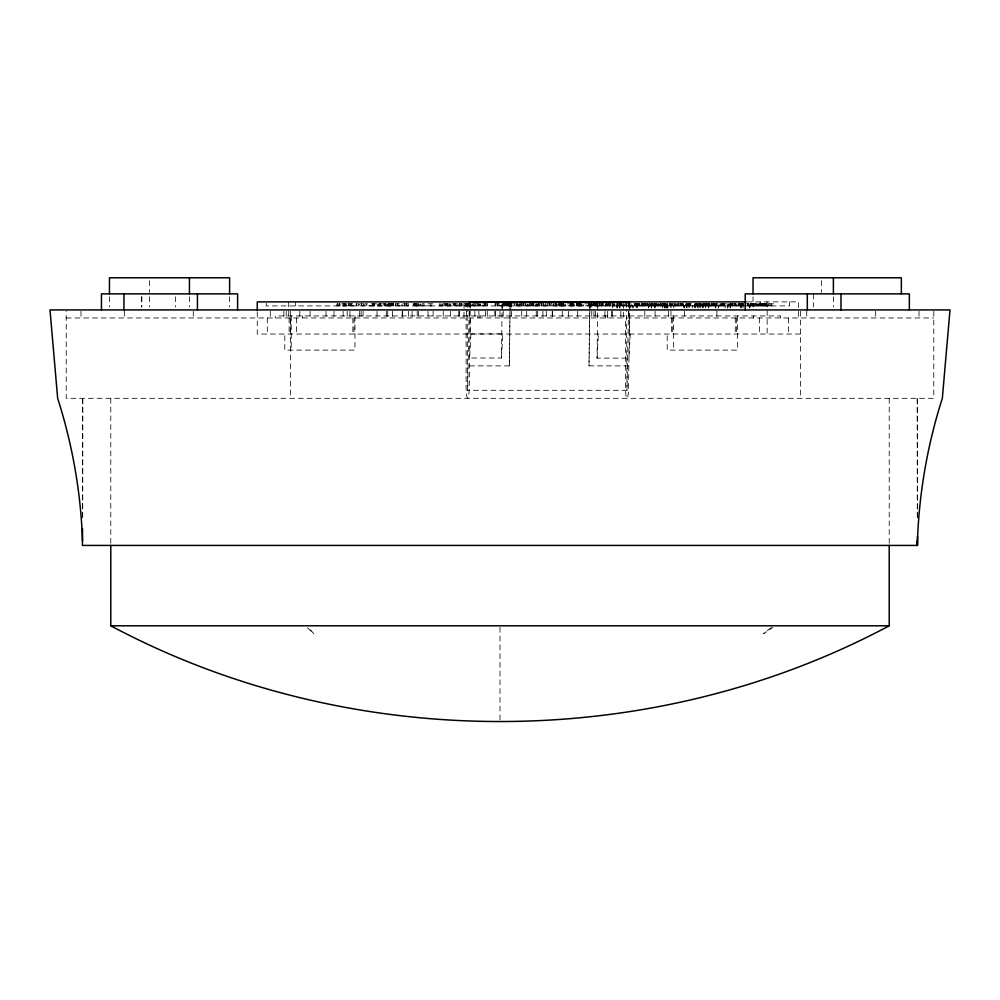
<?xml version="1.0" encoding="UTF-8"?>
<svg xmlns="http://www.w3.org/2000/svg" width="1000" height="1000" viewBox="0 0 1000 1000"><rect width="100%" height="100%" fill="white"/><g stroke="black" fill="none" stroke-linecap="round" stroke-linejoin="round"><path stroke-width="0.75" stroke-dasharray="5 3.75" d="M82.713 517.55L82.863 398.325M467.137 307.3L467.15 303.238M626.475 307.3L626.487 301.887M917.475 517.863L917.575 398.325M469.125 311.4L467.675 390.288L467.137 310M469.175 307.25L469.225 303.337M470.288 301.887L469.25 386.262A12.05 1.575 -90 0 1 467.675 398.325A12.05 1.575 -90 0 1 466.1 386.262L466.1 317.962M470.938 333.913L469.6 358.013L501.463 358.013L502.137 303.45M469.5 365.887L509.338 365.887L510.112 303.45M628.837 365.887L589 365.887L589.8 301.887M630.275 334.038L628.938 358.137L597.062 358.137L597.75 303.412M628.475 311.4L627.013 390.288L467.675 390.288M628.525 307.25L628.587 302.025M509.338 365.887L510.125 303.238M589 365.887L589.8 309.925M501.463 358.013L502.8 333.913L470 333.913M597.062 358.137L598.4 334.038M771.237 627.562L763.375 633.775L772.85 627.388M746.875 301.887L798.612 301.887L798.612 317.962M347.875 303.825L358.525 303.825L358.525 305.825L347.875 305.825L348.038 303.825M744.062 303.825L599.087 303.825L599.087 305.825L773.725 305.825L773.725 303.825L745.125 303.825M420.55 305.825L413.137 305.825L413.137 303.825L420.55 303.825L420.35 305.825M66.213 317.962L933.787 317.962M800.387 334.038L257.262 334.038L257.262 309.925M307.488 627.788L313.762 633.775L309.225 628.075M627.013 390.288L626.475 310M917.138 398.325L917.288 517.55M502.163 303.212L502.163 309.8M470.288 303.212L470.3 309.8M82.425 398.325L82.525 517.863M933.787 311.262L933.787 398.325L66.213 398.325L66.213 311.262M919.013 311.262L919.013 317.962M889.212 398.325L889.212 545.425M875.675 311.262L875.675 317.962M833.388 296.775L833.388 307M821.363 280.712L821.363 292.4M813.363 293.863L813.363 307M806.737 311.262L806.737 317.962M800.387 311.262L800.387 398.325M789.6 301.887L789.6 305.912L266.275 305.912L266.275 301.887M788.575 317.962L788.575 334.038M780.575 317.962L780.575 315.95L275.287 315.95L275.287 317.962M771.688 303.825L771.725 305.825M769.987 303.825L769.987 305.825M768.562 303.825L768.562 305.825M767.15 301.887L767.15 334.038M766.825 303.825L766.825 305.825M766.637 303.825L766.637 305.825M766.4 303.825L766.4 305.825M766.325 303.825L766.325 305.825M765.85 303.825L765.85 305.825M765.413 303.825L765.413 305.825M765.225 303.825L765.325 305.825M764.862 303.825L764.862 305.825M764.4 303.825L764.4 305.825M764.125 303.825L764.125 305.825M763.5 303.825L763.5 305.825M763.337 303.825L763.312 305.825M762.8 303.825L762.8 305.825M762.625 303.825L762.575 305.825M761.575 303.825L761.575 305.825M761.3 303.825L761.375 305.825M761.025 303.825L760.975 305.825M760.775 303.825L760.775 305.825M760.225 301.887L760.225 305.912M760.088 303.825L760.088 305.825M759.438 317.962L759.438 334.038M759.05 303.825L759.062 305.825M758.775 303.825L758.775 305.825M757.738 303.825L757.738 305.825M757.013 303.825L757.013 305.825M756.737 303.825L756.737 305.825M755.962 303.825L755.962 305.825M754.938 303.825L754.938 305.825M753.875 303.825L753.825 305.825M753.65 303.825L753.65 305.825M753.462 303.825L753.462 305.825M753.312 315.95L753.312 317.962M753.088 303.825L753.062 305.825M753.037 296.775L753.037 307M752.788 303.825L752.712 305.825M751.912 303.825L751.912 305.825M751.663 303.825L751.637 305.825M751.4 303.825L751.425 305.825M750.7 303.825L750.7 305.825M750.5 303.825L750.5 305.825M750.212 303.825L750.212 305.825M749.975 303.825L749.963 307.925M749.538 305.912L749.538 307.925M748.787 303.825L748.787 305.825M748.6 303.825L748.6 305.825M748.3 303.825L748.3 305.825M748.075 303.825L748.075 305.825M747.875 303.825L747.875 305.825L747.688 303.825M743.512 303.825L743.512 305.825M742.987 305.912L742.987 307.925M742.45 303.825L742.45 305.825M741.963 303.825L741.963 305.825M741.587 303.825L741.55 305.825M741.338 305.912L741.338 307.925M740.55 303.825L740.35 307.925M739.825 303.825L739.825 305.825M739.4 303.825L739.4 305.825M738.587 303.825L738.587 305.825M738.312 303.825L738.312 305.825M738.15 303.825L738.188 305.825M737.375 315.95L737.375 350.112L667.212 350.112L667.212 334.038M736.45 317.962L736.45 334.038M736.125 303.825L736.125 305.825M735.95 303.825L735.837 305.825M735.3 303.825L735.3 305.825M735.275 317.962L735.275 334.038M734.95 303.825L734.95 305.825M734.35 303.825L734.35 305.825M734.225 303.825L734.225 305.825M732.775 303.825L732.775 305.825M732.25 303.825L732.312 305.825M731.312 303.825L731.312 305.825M730.75 303.825L730.588 307.925M730.425 303.825L730.425 305.825M730.325 303.825L730.325 305.825M729.963 303.825L730.125 307.925M729.312 303.825L729.3 305.825M728.988 303.825L728.988 305.825M728.1 303.825L728.1 305.825M727.875 303.825L727.962 307.925M727.487 305.912L727.487 307.925M725.075 305.912L725.113 307.925M724.488 303.825L724.488 305.825M723.85 303.825L723.85 305.825M723.425 303.825L723.425 305.825M723.075 303.825L723.075 305.825M722.65 303.825L722.65 305.825M721.825 303.825L721.825 305.825M721.413 303.825L721.413 305.825M721.112 303.825L721.112 305.825M720.837 303.825L720.837 305.825M720.675 303.825L720.675 305.825M719.163 303.825L719.163 305.825M718.587 305.912L718.587 307.925M718.3 305.912L718.3 307.925M716.988 303.825L716.988 305.825M716.9 311.262L716.9 317.962M716.637 303.825L716.637 305.825M715.863 305.912L715.863 307.925M715.575 305.912L715.575 307.925M715.163 303.825L715.163 305.825M714.825 303.825L714.825 305.825M714.3 303.825L714.3 305.825M713.475 303.825L713.475 305.825M713.275 303.825L713.275 305.825M713.05 303.825L713.088 305.825L712.913 303.825M712.225 303.825L712.225 305.825M711.775 303.825L711.775 305.825M711.575 303.825L711.575 305.825M711.3 303.825L711.3 305.825M711.012 303.825L711.137 305.825M709.85 303.825L709.85 305.825M709.663 303.825L709.65 305.825M709.375 303.825L709.325 305.825M709.087 303.825L709.087 305.825M708.975 303.825L708.975 305.825M708.7 305.912L708.737 307.925M708.487 305.912L708.487 307.925M708.45 303.825L708.45 305.825M708.2 303.825L708.2 305.825M707.638 303.825L707.638 305.825M707.45 303.825L707.45 305.825M707.387 303.825L707.387 305.825M707.188 303.825L707.212 305.825M706.963 303.825L706.963 305.825M706.725 303.825L706.725 305.825M706.575 303.825L706.575 305.825M706.275 303.825L706.275 305.825M706.062 303.825L706.062 305.825M705.688 303.825L705.588 307.925M705.487 303.825L705.487 305.825M705.2 303.825L705.2 305.825M705 303.825L705.05 305.825M704.8 303.825L704.8 305.825M703.775 303.825L703.775 305.825M703.575 303.825L703.575 305.825M703.238 303.825L703.225 307.925M702.9 303.825L702.9 305.825M702.375 303.825L702.4 307.925M701.562 303.825L701.562 305.825M701.363 303.825L701.338 305.825M700.9 303.825L700.9 305.825M700.487 303.825L700.487 305.825M700.238 305.912L700.238 307.925M699.987 303.825L699.925 305.825M699.862 303.825L699.862 305.825M699.587 303.825L699.587 305.825M698.975 303.825L698.975 305.825M698.863 305.912L698.863 307.925M697.938 303.825L697.938 305.825M697.663 303.825L697.663 305.825M697.375 303.825L697.288 307.925M696.938 303.825L696.938 305.825M696.663 303.825L696.663 305.825M696.425 303.825L696.425 305.825M695.962 303.825L695.962 305.825M695.725 303.825L695.725 305.825M695.387 305.912L695.387 307.925M695.113 303.825L695.113 305.825M694.587 305.912L694.587 307.925M694.438 303.825L694.438 305.825M692.275 305.912L692.275 307.925M690.688 303.825L690.688 305.825M689.775 303.825L689.775 305.825M689.65 303.825L689.65 305.825M689.338 303.825L689.338 305.825M689.163 305.912L689.163 307.925M688.95 303.825L689.013 305.825M688.7 303.825L688.7 305.825M688.538 303.825L688.538 305.825M688.462 303.825L688.462 305.825M688.225 303.825L688.225 305.825M687.225 303.825L687.225 305.825M686.975 305.912L686.975 307.925M686.675 303.825L686.65 307.925M686.388 303.825L686.55 305.825M686.325 303.825L686.325 305.825M685.525 303.825L685.525 305.825M684.562 311.262L684.562 317.962M684.237 307.925L684.112 305.912L683.95 307.925M683.538 303.825L683.525 305.825M683.2 303.825L683.2 305.825M682.225 303.825L682.225 305.825M681.462 303.825L681.462 305.825M680.925 303.825L680.925 305.825M680.15 303.825L680.15 305.825M678.713 303.825L678.713 305.825M677.8 303.825L677.8 305.825M677.288 303.825L677.337 305.825M676.862 303.825L676.862 305.825M675.8 303.825L675.8 305.825M675.238 303.825L675.337 305.825M675.05 303.825L675.05 305.825M674.887 303.825L674.887 305.825M674.137 303.825L674.137 305.825M673.8 305.912L673.8 307.925M673.637 315.95L673.637 350.112M672.712 317.962L672.712 334.038M672.212 305.825L672.1 303.825L671.975 305.825M671.538 317.962L671.538 334.038M670.975 305.912L670.975 307.925M671 311.262L671 317.962M670.9 303.825L670.9 305.825M670.175 303.825L670.175 305.825M669.9 303.825L669.9 305.825M668.637 311.262L668.637 317.962M667.862 303.825L667.862 305.825M667.837 305.912L667.837 307.925M667.625 303.825L667.537 307.925M667.087 303.825L667.038 307.925M666.812 303.825L666.925 305.825M666.225 303.825L666.287 307.925M665.875 303.825L665.875 305.825M665.625 303.825L665.625 305.825M665.1 303.825L665.075 307.925M664.887 303.825L664.875 307.925M664.488 303.825L664.488 305.825M664.25 305.912L664.25 307.925M663.863 303.825L663.863 305.825M663.562 303.825L663.612 305.825M663.275 303.825L663.275 305.825M663.188 303.825L663.188 305.825M662.7 303.825L662.7 305.825M662.412 303.825L662.237 307.925M661.95 303.825L661.95 305.825M660.95 303.825L660.95 305.825M660.625 303.825L660.625 305.825M660.475 303.825L660.475 305.825M660.2 303.825L660.2 305.825M660.025 303.825L660.025 305.825M659.912 303.825L659.912 305.825M658.55 303.825L658.55 305.825M658.275 303.825L658.275 305.825M657.987 303.825L657.987 305.825M657.1 303.825L657.1 305.825M656.712 303.825L656.712 305.825M656.275 303.825L656.275 305.825M655.625 303.825L655.625 305.825M655.438 303.825L655.438 305.825M655.2 303.825L655.175 305.825M654.938 305.912L654.938 307.925M655.062 311.262L655.062 317.962M654.9 305.912L654.9 307.925M654.688 303.825L654.688 305.825M654.488 303.825L654.488 305.825M654.25 303.825L654.1 305.825M653.888 303.825L653.888 305.825M652.275 303.825L652.275 305.825M652.038 303.825L652.038 305.825M651.625 305.912L651.625 307.925M651.25 303.825L651.3 307.925M651.125 303.825L651.125 305.825M650.288 303.825L650.288 305.825M650.088 303.825L650.088 305.825M649.8 303.825L649.8 305.825M649.675 303.825L649.675 305.825M649.325 303.825L649.325 305.825M649.05 303.825L649.05 305.825M648.825 303.825L648.7 307.925M648.6 305.912L648.6 307.925M647.875 303.825L647.875 305.825M647.25 303.825L647.25 305.825M646.825 303.825L646.825 305.825M645.212 303.825L645.238 305.825M645.025 303.825L645.025 305.825M644.775 311.262L644.775 317.962M644.188 303.825L644.188 305.825M643.962 303.825L643.962 305.825M643.512 303.825L643.512 305.825M643.075 303.825L643.125 305.825M642.712 303.825L642.712 305.825M642.337 303.825L642.337 305.825M642.038 303.825L642.038 305.825M641.825 303.825L641.825 305.825M641.413 303.825L641.413 305.825M641.062 303.825L641.162 305.825M639.325 303.825L639.325 305.825M639.138 303.825L639.138 305.825M639.025 303.825L639.025 305.825M638.425 303.825L638.425 305.825M638.112 303.825L638.112 305.825M637.85 303.825L637.85 305.825M637.463 303.825L637.463 305.825M637.275 303.825L637.275 307.925M637.125 303.825L637.125 305.825M636.987 303.825L636.938 305.825M636.663 303.825L636.663 305.825M636.4 307.925L636.175 305.912M635.425 303.825L635.425 305.825M635.112 303.825L635.112 305.825M634.637 303.825L634.637 305.825M633.263 305.912L633.263 307.925M632.337 305.912L632.337 307.925M631.788 303.825L631.788 305.825M630.675 305.912L630.675 307.925M629.837 303.825L629.837 305.825M629.7 307.925L629.637 301.887L628.587 386.262A12.05 1.575 -90 0 1 627.013 398.325A12.05 1.575 -90 0 1 625.438 386.262L625.438 317.962M629.538 317.962L629.538 334.038M628.837 311.262L628.837 317.962M628.325 303.825L628.425 305.825M626.312 303.825L626.312 305.825M626 303.825L626 305.825M624.725 303.825L624.725 305.825M623.337 303.35L623.337 317.962M622.688 303.825L622.737 305.825M621.5 303.825L621.5 305.825M621.138 303.825L621.138 305.825M620.837 311.262L620.837 317.962M620.562 303.825L620.562 305.825M620.075 303.825L619.938 307.925M619.65 303.825L619.65 305.825M619.475 305.912L619.475 307.925M618.125 303.825L618.125 305.825M617.688 303.825L617.837 305.825M617.312 305.912L617.312 307.925M616.838 305.912L616.838 307.925M616.175 303.825L616.175 305.825M614.7 303.825L614.513 305.825M614.25 303.825L614.25 305.825M613.938 303.825L613.938 305.825M613.188 303.825L613.188 305.825M612.962 303.825L612.962 305.825M612.425 305.912L612.425 307.925M612.388 303.825L612.337 305.825M612.275 311.262L612.275 317.962M611.737 311.262L611.737 317.962M610.35 303.825L610.35 305.825M609.475 303.825L609.475 305.825M609.188 303.825L609.188 305.825M608.575 303.825L608.575 305.825M608.225 303.825L608.225 305.825M607.688 311.262L607.688 317.962M607.25 303.825L607.25 305.825M607.4 315.95L607.4 317.962M607.075 303.825L607.075 305.825M606.587 303.825L606.587 305.825M606.337 303.825L606.337 305.825M606.125 303.825L606.125 305.825M605.763 303.825L605.763 305.825M605.638 303.825L605.638 305.825M605.312 315.95L605.312 317.962M604.9 311.262L604.9 317.962M603.05 303.825L603.05 305.825M602.575 303.825L602.575 305.825M602.025 303.825L602.013 305.825M601.838 303.825L601.838 305.825M601.6 303.825L601.775 305.825M601.45 303.825L601.575 305.825M601.3 303.825L601.3 305.825M601.013 303.825L601.125 305.825M599.763 303.825L599.763 305.825M599.65 303.825L599.538 305.825M599.375 303.825L599.375 305.825M597.762 301.887L597.762 307.25M597.5 303.825L597.562 305.825M596.413 303.825L596.587 305.825M596.287 303.825L596.287 305.825M596.087 303.825L596.087 305.825M595.925 303.825L595.925 305.825M595.725 303.825L595.675 305.825M595.462 303.825L595.462 305.825M595.525 311.262L595.525 317.962M595.262 303.825L595.262 305.825M594.975 303.825L594.987 305.825M594.375 303.825L594.375 305.825M594.175 303.825L594.175 305.825M593.913 311.262L593.913 317.962M593.663 303.825L593.488 305.825L593.438 303.825M592.438 303.825L592.438 305.825M592.238 303.825L592.238 305.825M591.9 303.825L591.912 305.825M591.75 311.262L591.75 317.962M591.538 303.825L591.538 305.825M591.362 303.825L591.175 305.825M591.112 303.825L591.112 305.825M590.85 303.238L590.85 309.925M589.8 303.238L589.8 307.25M589.1 303.825L589.1 305.825M588.875 303.825L588.875 305.825M583.075 303.825L583.075 305.825M581.462 303.825L581.462 305.825M581.087 303.825L581.087 305.825M580.438 303.825L580.438 305.825M579.675 303.825L579.675 305.825M579.325 303.825L579.375 305.825M578.962 303.825L578.962 305.825M578.587 303.825L578.587 305.825M577.75 303.825L577.75 305.825M577.7 311.262L577.7 317.962M577.413 303.825L577.413 305.825M576.7 303.825L576.7 305.825M576.475 303.825L576.475 305.825M574.1 303.825L574.1 305.825M573.575 303.825L573.575 305.825M573.375 303.825L573.375 305.825M573.188 303.825L573.237 305.825M572.913 303.825L572.913 305.825M572.362 303.825L572.362 305.825M572.087 303.825L572.087 305.825M571.675 303.825L571.675 305.825M571.362 303.825L571.362 305.825M570.887 303.825L570.887 305.825M570.363 303.825L570.35 305.825M570.037 303.825L570.037 305.825M568.55 311.262L568.55 317.962M565.538 303.825L565.538 305.825M564.125 303.825L564.125 305.825M563.7 303.825L563.7 305.825M563.237 303.825L563.237 305.825M562.275 303.825L562.275 305.825M562.275 311.262L562.275 317.962M562.163 303.825L562.163 305.825M561.888 303.825L561.888 305.825M561.725 303.825L561.725 305.825M561.3 303.825L561.3 305.825M561.125 303.825L561.125 305.825M560.638 303.825L560.638 305.825M560.388 303.825L560.388 305.825M559.812 303.825L559.812 305.825M559.688 303.825L559.688 305.825M559.412 303.825L559.412 305.825M558.6 303.825L558.6 305.825M557.212 303.825L557.212 305.825M556.625 303.825L556.625 305.825M556.263 303.825L556.263 305.825M556.075 303.825L556.062 305.825M555.825 303.825L555.887 305.825M555.65 303.825L555.65 305.825M555.5 303.825L555.5 305.825M553.812 303.825L553.812 305.825M552.625 311.262L552.625 317.962M552.212 311.262L552.212 317.962M549.95 303.825L549.95 305.825M549.637 303.825L549.637 305.825M547.875 303.825L547.875 305.825M546.337 311.262L546.337 317.962M545.837 303.825L545.837 305.825M545.55 303.825L545.55 305.825M545.138 303.825L545.138 305.825M543.763 303.825L543.725 305.825M543.3 303.825L543.3 305.825M542.913 311.262L542.913 317.962M541.763 303.825L541.763 305.825M541.475 303.825L541.475 305.825M541.325 303.825L541.325 305.825M539.812 303.825L539.812 305.825M538.337 303.825L538.337 305.825M538.075 303.825L538.075 305.825M537.675 311.262L537.675 317.962M536.825 303.825L536.825 305.825M536.613 303.825L536.613 305.825M536.275 311.262L536.275 317.962M535.7 303.825L535.7 305.825M533.663 303.825L533.663 305.825M533.375 303.825L533.375 305.825M533.112 303.825L533.112 305.825M531.587 303.825L531.587 305.825M530.163 303.825L530.163 305.825M529.35 303.825L529.35 305.825M528.175 303.825L528.175 305.825M527.55 303.825L527.55 305.825M526.7 311.262L526.7 317.962M525.9 303.825L525.9 305.825M525.662 303.825L525.662 305.825M523.763 303.825L523.763 305.825M523.075 303.825L523.075 305.825M521.788 303.825L521.788 305.825M521.737 311.262L521.737 317.962M521.55 303.825L521.55 305.825M520.962 303.825L520.962 305.825M520.075 303.825L520.075 305.825M519.8 303.825L519.8 305.825M519.513 303.825L519.625 305.825M518.15 303.825L518.15 305.825M517.875 303.825L517.875 305.825M517.587 303.825L517.587 305.825M516.638 303.825L516.638 305.825M514.65 303.825L514.65 305.825M511.613 311.262L511.613 317.962M511.538 303.825L511.538 305.825M511.175 303.238L511.175 307.25M511.075 303.825L511.075 305.825M510.9 303.825L510.9 305.825M509.862 303.825L509.862 305.825M509.538 303.825L509.538 305.825M509.162 303.825L509.162 305.825M508.975 303.825L508.975 305.825M508.75 303.825L508.75 305.825M508.438 303.825L508.438 305.825M507.325 303.825L507.325 305.825M507.038 303.825L507.038 305.825M506.887 303.825L506.887 305.825M506.538 303.825L506.538 305.825M505.737 303.825L505.737 305.825M505.138 303.825L505.138 305.825M504.85 303.825L504.85 305.825M503.738 303.825L503.725 305.825M503.413 303.825L503.413 305.825M503.225 311.262L503.225 317.962M500 311.262L500 317.962M500 627.337L500 720.662M498.913 303.825L498.913 305.825M497.5 303.825L497.5 305.825M497.075 303.825L497.075 305.825M495.688 311.262L495.688 317.962M495.55 303.825L495.55 305.825M495.262 303.825L495.262 305.825M494.837 311.262L494.837 317.962M487.287 311.262L487.287 317.962M486.012 303.825L486.012 305.825M485.562 303.825L485.562 305.825M485.4 311.262L485.4 317.962M484.5 303.825L484.5 305.825M484.3 303.825L484.3 305.825M480.75 303.825L480.562 305.825M480.012 303.825L480.012 305.825M479.938 315.95L479.938 317.962M479.762 303.825L479.762 305.825M478.9 311.262L478.9 317.962M478.825 303.825L478.825 305.825M477.875 303.825L477.875 305.825M477.837 315.95L477.837 317.962M475.875 303.825L475.875 305.825M474.9 311.262L474.9 317.962M474.025 303.825L474.025 305.825M473.013 303.825L473.013 305.825M472.113 303.825L472.113 305.825M470.188 317.962L470.188 334.038M469.462 311.262L469.462 317.962M468.525 303.825L468.525 305.825M467.463 303.825L467.463 305.825M467.4 303.825L467.4 305.825M467.038 303.825L467.038 305.825M466.675 303.825L466.675 305.825M466.512 311.262L466.512 317.962M466.375 303.825L466.375 305.825M465.5 303.825L465.5 305.825M464 303.35L464 317.962M462.175 303.825L462.175 305.825M461.662 303.825L461.662 305.825M461.463 303.825L461.463 305.825M461.262 303.825L461.325 305.825M461 303.825L461.075 305.825M459.762 303.825L459.762 305.825M459.45 303.825L459.45 305.825M459.175 311.262L459.175 317.962M458.975 311.262L458.975 317.962M455.625 303.825L455.625 305.825M455.175 303.825L455.175 305.825M454.113 303.825L454.113 305.825M453.9 303.825L453.9 305.825M450.575 311.262L450.575 317.962M450.4 303.825L450.4 305.825M449.775 303.825L449.775 305.825M449.5 303.825L449.5 305.825M447.275 303.825L447.275 305.825M446.975 303.825L446.975 305.825M444.225 303.825L444.225 305.825M443.237 311.262L443.237 317.962M442.75 303.825L442.75 305.825M441.825 303.825L441.825 305.825M440.375 303.825L440.375 305.825M433.113 311.262L433.113 317.962M430.838 303.825L430.838 305.825M428.013 311.262L428.013 317.962M424 303.825L424 305.825M420.125 303.825L420.125 305.825M418.85 303.825L418.85 305.825M418.65 303.825L418.65 305.825M418.575 311.262L418.575 317.962M418.212 303.825L418.212 305.825M417.188 311.262L417.188 317.962M416.938 303.825L416.938 305.825M416.737 303.825L416.737 305.825M416.4 303.825L416.4 305.825M416.062 303.825L416.062 305.825M415.525 303.825L415.525 305.825M414.725 303.825L414.725 305.825M414.525 303.825L414.525 305.825M413.65 303.825L413.65 305.825M412.088 311.262L412.088 317.962M408.512 311.262L408.512 317.962M406.775 303.825L406.775 305.825M406.25 303.825L406.25 305.825M404.325 303.825L404.425 305.825M402.65 311.262L402.65 317.962M402.238 311.262L402.238 317.962M402.1 303.825L402.1 305.825M397.85 303.825L397.85 305.825M397.425 303.825L397.425 305.825M395.838 303.825L395.838 305.825M393.4 303.825L393.4 305.825M393.1 303.825L393.162 305.825M392.587 311.262L392.587 317.962M392.188 303.825L392.188 305.825M391.987 303.825L391.987 305.825M391.625 303.825L391.625 305.825M391.175 303.825L391.175 305.825M390.887 303.825L390.887 305.825M390.275 303.825L390.275 305.825M390.075 303.825L390.075 305.825M389.562 303.825L389.562 305.825M389.338 303.825L389.4 305.825M388.338 303.825L388.338 305.825M388.15 303.825L388.15 305.825M388.025 303.825L388.025 305.825M387.725 311.262L387.725 317.962M387 303.825L387 305.825M386.3 311.262L386.3 317.962M385.938 303.825L385.887 305.825M385.525 303.825L385.525 305.825M385.163 303.825L385.163 305.825M384.862 303.825L384.862 305.825M383.988 303.825L383.988 305.825M380.662 303.825L380.662 305.825M380.15 303.825L380.15 305.825M379.95 303.825L379.95 305.825M379.75 303.825L379.812 305.825M378.25 303.825L378.25 305.825M377.938 303.825L377.938 305.825M377.013 311.262L377.013 317.962M374.2 303.825L374.2 305.825M374.087 303.825L374.087 305.825M373.488 303.825L373.488 305.825M373.175 303.825L373.175 305.825M372.525 303.825L372.525 305.825M372.337 303.825L372.337 305.825M366.85 303.825L366.85 305.825M363.1 311.262L363.1 317.962M361.4 303.825L361.512 305.825M361.087 311.262L361.087 317.962M359.325 311.262L359.325 317.962M356.512 303.825L356.5 305.825M356.188 303.825L356.188 305.825M354.963 315.95L354.963 350.112L284.8 350.112L284.8 334.038M354.038 317.962L354.038 334.038M352.863 317.962L352.863 334.038M351.7 303.825L351.7 305.825M350.275 303.825L350.275 305.825M349.95 311.262L349.95 317.962M349.85 303.825L349.85 305.825M348.325 303.825L348.325 305.825M347.163 311.262L347.163 317.962M345.712 303.825L345.712 305.825M344.738 303.825L344.738 305.825M344.562 303.825L344.562 305.825M344.075 303.825L344.075 305.825M343.825 303.825L343.825 305.825M343.612 303.825L343.612 305.825M343.125 303.825L343.25 305.825M343.113 311.262L343.113 317.962M340.062 303.825L340.062 305.825M339.513 303.825L339.7 305.825M339.325 303.825L339.5 305.825M339.263 303.825L339.263 305.825M338.938 303.825L339.087 305.825M337.25 303.825L337.25 305.825M334.025 311.262L334.025 317.962M326.012 311.262L326.012 317.962M310.087 311.262L310.087 317.962M302.562 315.95L302.562 317.962M299.788 311.262L299.788 317.962M296.438 317.962L296.438 334.038M295.65 301.887L295.65 305.912M291.225 315.95L291.225 350.112M290.5 311.262L290.5 398.325M290.3 317.962L290.3 334.038M289.125 317.962L289.125 334.038M288.725 301.887L288.725 317.962M286.225 311.262L286.225 317.962M283.863 311.262L283.863 317.962M270.287 311.262L270.287 317.962M267.3 317.962L267.3 334.038M229.613 296.775L229.613 307M193.263 311.262L193.263 317.962M189.438 296.775L189.438 307M175.512 296.775L175.512 307M149.625 280.712L149.625 292.4M149.625 296.775L149.625 307M141.85 296.775L141.85 307M141.625 296.775L141.625 307M124.325 311.262L124.325 317.962M110.787 398.325L110.787 543.875M109.45 296.775L109.45 307M80.988 311.262L80.988 317.962M346.675 303.825L337.025 303.825L337.025 305.825L346.675 305.825L346.675 303.825M363.425 303.825L359.475 303.825L359.475 305.825L363.425 305.825L363.425 303.825M376.125 303.825L364.9 303.825L364.9 305.825L376.125 305.825L376.125 303.825M393.6 303.825L377.463 303.825L377.463 305.825L393.6 305.825L393.6 303.825M408.225 303.825L395.412 303.825L395.412 305.825L408.225 305.825L408.225 303.825M432.825 303.825L422.013 303.825L422.013 305.825L432.825 305.825L432.825 303.825M457.1 303.825L439.338 303.825L439.338 305.825L457.1 305.825L457.1 303.825M469.538 303.825L458.975 303.825L458.975 305.825L469.538 305.825L469.538 303.825M487.488 303.825L471.037 303.825L471.037 305.825L487.488 305.825L487.488 303.825M551.962 303.825L495.1 303.825L495.1 305.825L551.962 305.825L551.962 303.825M598.525 303.825L553.587 303.825L553.587 305.825L598.525 305.825L598.525 303.825M759.525 305.825L759.525 303.825L759.463 305.825M740.212 305.825L740.212 303.825L740.125 305.825M699.412 305.825L699.412 303.825L699.3 305.825M597.263 305.825L597.263 303.825L597.188 305.825M578.288 305.825L578.288 303.825L578.2 305.825M560.175 305.825L560.175 303.825L560.112 305.825M537.888 305.825L537.888 303.825L537.837 305.825M532.212 305.825L532.212 303.825L532.188 305.825M447.85 305.825L447.85 303.825L447.738 305.825M445.825 305.825L445.825 303.825L445.737 305.825M404.762 305.825L404.762 303.825L404.7 305.825M379.55 305.825L379.55 303.825L379.487 305.825"/><path stroke-width="1.5" d="M889.212 545.425L889.212 625.788C650.25 753.438 349.75 753.438 110.787 625.788L110.787 545.425M470.288 301.887L469.25 302.025L629.637 301.887M746.2 301.887L257.262 301.887L257.262 310.663M110.787 625.788L889.212 625.788M82.5 540.9C80.9 492.525 72.412 444.412 57.663 398.325L50 309.925L950 309.925L942.337 398.325C927.087 445.85 918.637 495.538 917.312 545.425L917.312 540.788M917.5 536.362L917.575 545.425L82.425 545.425L82.537 528.725M909.35 309.925L909.35 293.863L745.212 293.863L745.212 309.925M901.35 293.863L901.35 277.787L753.037 277.787L753.037 293.863M840.975 293.863L840.975 309.925M833.388 277.787L833.388 293.863M807.312 293.863L807.312 309.925M237.613 309.925L237.613 293.863L101.45 293.863L101.45 309.925M229.613 293.863L229.613 277.787L109.45 277.787L109.45 293.863M197.438 293.863L197.438 309.925M189.438 277.787L189.438 293.863M123.963 293.863L123.963 309.925"/></g></svg>
